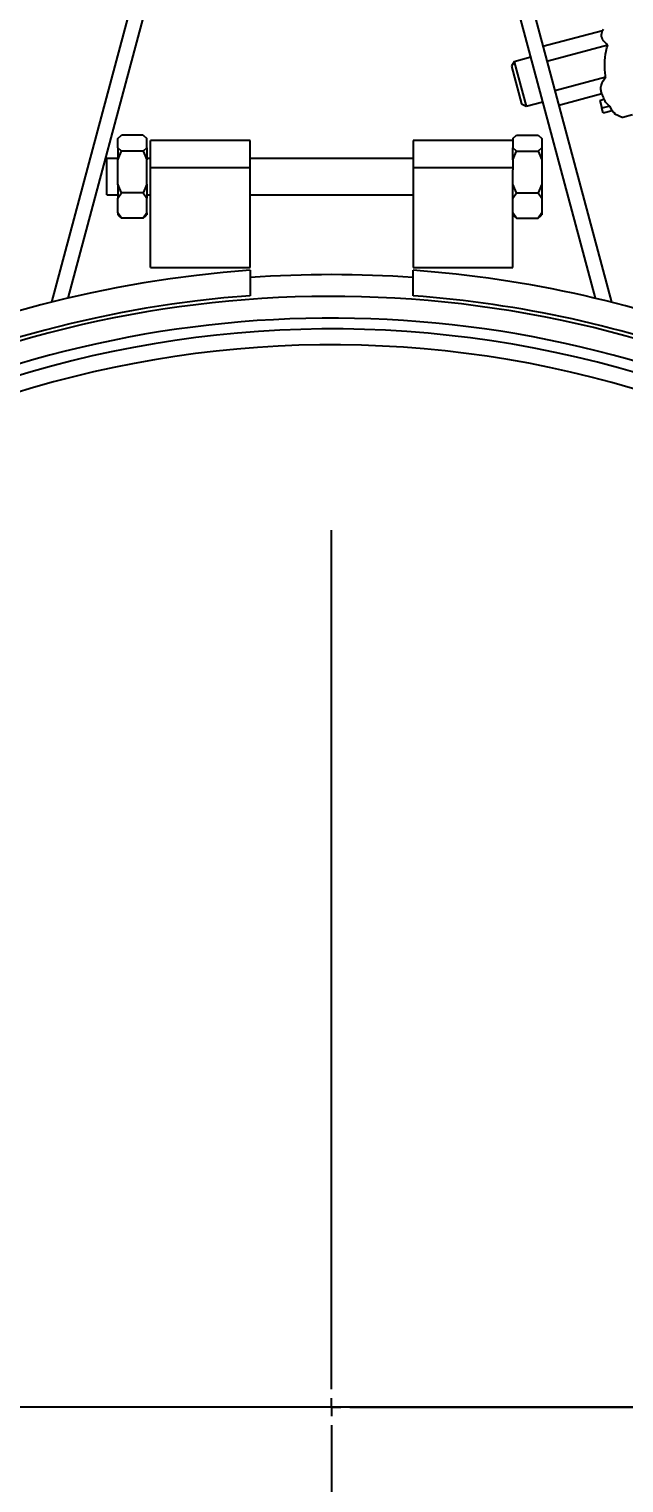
# Model space of a CAD drawing. Header units: millimetres. Extents: x 118006 to 124636, y -130611 to -125922.
# Drawn here: x 119125 to 119289.1, y -129083.2 to -128682.1 of the extents above; entities that cross this region are included whole.
import ezdxf

# ---------------------------------------------------------------- set-up
doc = ezdxf.new("R2010")
doc.units = ezdxf.units.MM
doc.header["$LTSCALE"] = 13
doc.linetypes.add('CENTERX2', pattern=[101.6, 63.5, -12.7, 12.7, -12.7])
for name, color, linetype in [('中心符号线', 7, 'CENTERX2'), ('几何体', 7, 'Continuous'), ('尺寸', 3, 'Continuous')]:
    doc.layers.add(name, color=color, linetype=linetype)
doc.layers.add('标注、文本', color=3, linetype='Continuous', lineweight=25)
doc.styles.add('SLDTEXTSTYLE0', font='hyswlongfangsong.ttf')
doc.dimstyles.new('SLDDIMSTYLE0', dxfattribs={"dimtxt": 50, "dimasz": 40.8, "dimexe": 0, "dimexo": 0.0625, "dimgap": 12.5, "dimtad": 2, "dimdec": 0, "dimrnd": 1e-09, "dimzin": 12, "dimdsep": 46, "dimtxsty": 'SLDTEXTSTYLE0', "dimsah": 1, "dimcen": 0.09, "dimadec": 0, "dimazin": 3, "dimtfac": 1, "dimtdec": 0, "dimtmove": 0, "dimatfit": 0, "dimfxl": 1, "dimfrac": 2, "dimtolj": 1, "dimtzin": 12, "dimarcsym": 0})

# ---------------------------------------------------------------- blocks, each defined once
blk = doc.blocks.new('SW_CENTERMARKSYMBOL_0')
at = {"layer": '中心符号线', "color": 0}
for p, q in [((0, 5), (0, 242)), ((-5, 0), (-242, 0)), ((0, 0), (-2.5, 0)), ((0, 0), (0, 2.5)), ((0, 0), (0, -2.5)), ((0, 0), (2.5, 0)), ((5, 0), (242, 0)), ((0, -5), (0, -242))]:
    blk.add_line(p, q, dxfattribs=at)
blk = doc.blocks.new('*D41')
at = {"layer": 'Defpoints', "color": 0, "transparency": 16777216}
for p in [(119245.79, -128648.06), (119338.73, -129566.79), (119813.97, -129566.79)]:
    blk.add_point(p, dxfattribs=at)
at = {"layer": '尺寸', "color": 0, "lineweight": -2, "transparency": 16777216}
for p, q in [((119245.85, -128648.06), (119813.97, -128648.06)), ((119813.97, -128688.86), (119813.97, -129525.99)), ((119338.79, -129566.79), (119813.97, -129566.79))]:
    blk.add_line(p, q, dxfattribs=at)
at = {"layer": '尺寸', "color": 0, "transparency": 16777216}
for points in [[(119807.17, -128688.86), (119820.77, -128688.86), (119813.97, -128648.06)], [(119807.17, -129525.99), (119820.77, -129525.99), (119813.97, -129566.79)]]:
    blk.add_solid(points, dxfattribs=at)
at = {"layer": '尺寸', "color": 0, "transparency": 16777216, "insert": (119851.47, -129107.43), "char_height": 50, "attachment_point": 5, "rotation": 90, "style": 'SLDTEXTSTYLE0'}
blk.add_mtext('\\A1;919', dxfattribs=at)
blk = doc.blocks.new('*D42')
at = {"layer": 'Defpoints', "color": 0, "transparency": 16777216}
for p in [(119695.97, -128532.98), (118720.97, -129062.32), (119695.97, -129062.32)]:
    blk.add_point(p, dxfattribs=at)
at = {"layer": '尺寸', "color": 0, "lineweight": -2, "transparency": 16777216}
for p, q in [((118720.97, -129062.25), (118720.97, -128532.98)), ((118761.77, -128532.98), (119655.17, -128532.98)), ((119695.97, -129062.25), (119695.97, -128532.98))]:
    blk.add_line(p, q, dxfattribs=at)
at = {"layer": '尺寸', "color": 0, "transparency": 16777216}
for points in [[(118761.77, -128526.18), (118761.77, -128539.78), (118720.97, -128532.98)], [(119655.17, -128526.18), (119655.17, -128539.78), (119695.97, -128532.98)]]:
    blk.add_solid(points, dxfattribs=at)
at = {"layer": '尺寸', "color": 0, "transparency": 16777216, "insert": (119208.47, -128495.48), "char_height": 50, "attachment_point": 5, "style": 'SLDTEXTSTYLE0'}
blk.add_mtext('\\A1;975', dxfattribs=at)

msp = doc.modelspace()

# ---------------------------------------------------------------- linework, layer by layer
at = {"layer": '几何体'}
for p, q in [((119131.26, -128757.44), (119158.97, -128654.03)), ((119162.83, -128655.06), (119135.69, -128756.35)), ((119281.26, -128756.35), (119254.11, -128655.06)), ((119257.98, -128654.03), (119285.69, -128757.44)), ((119266.77, -128686.82), (119283.21, -128682.42)), ((119267.85, -128690.88), (119284.7, -128686.37)), ((119258.82, -128691.08), (119258.06, -128692.31)), ((119263.43, -128689.84), (119258.82, -128691.08)), ((119258.82, -128691.08), (119262.11, -128703.35)), ((119258.06, -128692.31), (119260.83, -128702.66)), ((119270.03, -128699), (119284.08, -128695.23)), ((119260.83, -128702.66), (119262.11, -128703.35)), ((119262.11, -128703.35), (119266.72, -128702.11)), ((119271.12, -128703.06), (119282.98, -128699.88)), ((119282.43, -128701.73), (119283.6, -128701.41)), ((119282.43, -128701.73), (119283.02, -128703.91)), ((119285.19, -128703.33), (119283.02, -128703.91)), ((119285.91, -128704.49), (119285.19, -128703.33)), ((119283.36, -128705.18), (119283.02, -128703.91)), ((119283.36, -128705.18), (119285.91, -128704.49)), ((119285.91, -128704.49), (119286.24, -128704.97)), ((119286.24, -128704.97), (119286.29, -128704.96)), ((119286.29, -128704.96), (119286.64, -128705.46)), ((119286.64, -128705.46), (119288.77, -128706.43)), ((119291.48, -128705.71), (119288.77, -128706.43)), ((119149.47, -128712.29), (119150.47, -128711.37)), ((119156.47, -128711.37), (119150.47, -128711.37)), ((119156.47, -128711.37), (119157.47, -128712.29)), ((119258.47, -128712.29), (119259.47, -128711.37)), ((119259.47, -128711.37), (119265.47, -128711.37)), ((119265.47, -128711.37), (119266.47, -128712.29)), ((119149.75, -128712), (119149.47, -128712.27)), ((119149.47, -128712.27), (119149.47, -128712.29)), ((119149.47, -128714.86), (119149.47, -128712.29)), ((119150.47, -128715.78), (119149.47, -128714.86)), ((119149.47, -128714.86), (119149.47, -128718.18)), ((119157.47, -128714.86), (119156.47, -128715.78)), ((119157.47, -128712.27), (119157.2, -128712)), ((119157.47, -128712.27), (119157.47, -128712.29)), ((119157.47, -128714.86), (119157.47, -128712.29)), ((119157.47, -128714.86), (119157.47, -128718.18)), ((119185.97, -128712.82), (119158.47, -128712.82)), ((119158.47, -128720.25), (119158.47, -128712.82)), ((119185.97, -128720.25), (119185.97, -128712.82)), ((119258.47, -128712.82), (119230.97, -128712.82)), ((119230.97, -128712.82), (119230.97, -128720.25)), ((119258.75, -128712), (119258.47, -128712.27)), ((119258.47, -128712.29), (119258.47, -128712.27)), ((119258.47, -128712.29), (119258.47, -128714.86)), ((119259.47, -128715.78), (119258.47, -128714.86)), ((119258.47, -128718.18), (119258.47, -128714.86)), ((119266.47, -128714.86), (119265.47, -128715.78)), ((119266.47, -128712.27), (119266.2, -128712)), ((119266.47, -128712.27), (119266.47, -128712.29)), ((119266.47, -128712.29), (119266.47, -128714.86)), ((119266.47, -128714.86), (119266.47, -128718.18)), ((119149.47, -128717.82), (119146.47, -128717.82)), ((119146.47, -128724.73), (119146.47, -128717.82)), ((119149.47, -128718.18), (119150.47, -128715.78)), ((119149.47, -128724.83), (119149.47, -128718.18)), ((119156.47, -128715.78), (119150.47, -128715.78)), ((119156.47, -128715.78), (119157.47, -128718.18)), ((119158.47, -128717.82), (119157.47, -128717.82)), ((119157.47, -128724.83), (119157.47, -128718.18)), ((119230.97, -128717.82), (119185.97, -128717.82)), ((119258.47, -128718.18), (119259.47, -128715.78)), ((119258.47, -128718.18), (119258.47, -128720.87)), ((119259.47, -128715.78), (119265.47, -128715.78)), ((119265.47, -128715.78), (119266.47, -128718.18)), ((119266.47, -128718.18), (119266.47, -128724.83)), ((119158.47, -128720.25), (119185.97, -128720.25)), ((119158.47, -128747.82), (119158.47, -128720.25)), ((119185.97, -128747.82), (119185.97, -128720.25)), ((119230.97, -128720.25), (119258.47, -128720.25)), ((119230.97, -128720.25), (119230.97, -128747.82)), ((119258.47, -128747.82), (119258.47, -128720.87)), ((119146.47, -128727.82), (119146.47, -128724.73)), ((119150.47, -128727.23), (119149.47, -128724.83)), ((119149.47, -128724.83), (119149.47, -128728.7)), ((119149.47, -128728.7), (119150.47, -128727.23)), ((119156.47, -128727.23), (119150.47, -128727.23)), ((119157.47, -128724.83), (119156.47, -128727.23)), ((119156.47, -128727.23), (119157.47, -128728.7)), ((119157.47, -128724.83), (119157.47, -128728.7)), ((119259.47, -128727.23), (119258.47, -128724.83)), ((119258.47, -128728.7), (119259.47, -128727.23)), ((119259.47, -128727.23), (119265.47, -128727.23)), ((119266.47, -128724.83), (119265.47, -128727.23)), ((119265.47, -128727.23), (119266.47, -128728.7)), ((119266.47, -128724.83), (119266.47, -128728.7)), ((119146.47, -128727.82), (119149.47, -128727.82)), ((119149.47, -128732.79), (119149.47, -128728.7)), ((119157.47, -128727.82), (119158.47, -128727.82)), ((119157.47, -128732.79), (119157.47, -128728.7)), ((119185.97, -128727.82), (119230.97, -128727.82)), ((119266.47, -128728.7), (119266.47, -128732.79)), ((119150.47, -128734.26), (119149.47, -128732.79)), ((119149.47, -128732.79), (119149.47, -128733.36)), ((119149.47, -128733.36), (119149.75, -128733.64)), ((119149.77, -128733.62), (119150.47, -128734.26)), ((119156.47, -128734.26), (119150.47, -128734.26)), ((119157.47, -128732.79), (119156.47, -128734.26)), ((119156.47, -128734.26), (119157.17, -128733.62)), ((119157.2, -128733.64), (119157.47, -128733.36)), ((119157.47, -128732.79), (119157.47, -128733.36)), ((119259.47, -128734.26), (119258.47, -128732.79)), ((119258.47, -128733.36), (119258.75, -128733.64)), ((119258.77, -128733.62), (119259.47, -128734.26)), ((119259.47, -128734.26), (119265.47, -128734.26)), ((119266.47, -128732.79), (119265.47, -128734.26)), ((119265.47, -128734.26), (119266.17, -128733.62)), ((119266.2, -128733.64), (119266.47, -128733.36)), ((119266.47, -128732.79), (119266.47, -128733.36)), ((119158.47, -128747.82), (119185.97, -128747.82)), ((119185.97, -128748.62), (119185.97, -128755.64)), ((119230.97, -128747.82), (119258.47, -128747.82)), ((119230.97, -128755.64), (119230.97, -128748.62))]:
    msp.add_line(p, q, dxfattribs=at)
for centre, radius, start, end in [((119305.96, -128691.45), 24.48, 157.4527, 158.3783), ((119305.96, -128691.45), 24.48, 200.1389, 204.0137), ((119208.47, -129062.32), 314.5, 94.1026, 66.3224), ((119208.47, -129062.32), 312.5, 85.8711, 94.1289), ((119208.47, -129062.32), 314.5, 68.5427, 85.8974), ((119208.47, -129062.32), 307.5, 94.1961, 67.1718), ((119208.47, -129062.32), 306.5, 69.366, 180), ((119208.47, -129062.32), 307.5, 69.286, 85.8039), ((119208.47, -129062.32), 300.5, 69.7712, 180), ((119208.47, -129062.32), 297.5, 69.9146, 0), ((119208.47, -129062.32), 293.12, 70.0496, 0), ((119208.47, -129062.32), 306.5, 180, 67.276), ((119208.47, -129062.32), 300.5, 180, 67.7775)]:
    msp.add_arc(centre, radius, start, end, dxfattribs=at)
for points, knots in [([(119284.7, -128686.37), (119284.38, -128686.16), (119283.75, -128685.73), (119283.03, -128684.7), (119282.83, -128683.56), (119283.12, -128682.68), (119283.21, -128682.42)], [0, 0, 0, 0, 0.214086, 0.435803, 0.830268, 1, 1, 1, 1]), ([(119284.08, -128695.23), (119284.06, -128695.13), (119283.87, -128693.93), (119283.73, -128691.56), (119284.03, -128688.67), (119284.52, -128686.97), (119284.7, -128686.37)], [0, 0, 0, 0, 0.035818, 0.407615, 0.790949, 1, 1, 1, 1]), ([(119282.98, -128699.88), (119282.88, -128699.5), (119282.68, -128698.71), (119282.87, -128697.15), (119283.62, -128695.97), (119284.08, -128695.23)], [0, 0, 0, 0, 0.269924, 0.547591, 1, 1, 1, 1]), ([(119285.19, -128703.33), (119284.85, -128703.04), (119284.16, -128702.47), (119283.79, -128701.77), (119283.6, -128701.41)], [0, 0, 0, 0, 0.493971, 1, 1, 1, 1])]:
    msp.add_open_spline(points, degree=3, knots=knots, dxfattribs=at)
at = {"layer": '标注、文本'}
msp.add_line((119695.97, -129062.32), (118714.43, -129062.32), dxfattribs=at)
msp.add_arc((119208.47, -129062.32), 487.5, 254.4417, 19.8995, dxfattribs=at)

# ---------------------------------------------------------------- block references
at = {"layer": '中心符号线'}
msp.add_blockref('SW_CENTERMARKSYMBOL_0', (119208.47, -129062.32), dxfattribs=at)

# ---------------------------------------------------------------- dimensions: what is measured, and where the dimension line sits
at = {"layer": '尺寸'}
dim = msp.add_linear_dim(base=(119695.97, -128532.98), p1=(118720.97, -129062.32), p2=(119695.97, -129062.32), dimstyle='SLDDIMSTYLE0', dxfattribs=at)
dim.commit()
dim.dimension.update_dxf_attribs({"geometry": '*D42', "text_midpoint": (119208.47, -128495.48)})
dim = msp.add_linear_dim(base=(119813.97, -129566.79), p1=(119245.79, -128648.06), p2=(119338.73, -129566.79), angle=90, dimstyle='SLDDIMSTYLE0', dxfattribs=at)
dim.commit()
dim.dimension.update_dxf_attribs({"geometry": '*D41', "text_midpoint": (119851.47, -129107.43)})

doc.saveas('drawing.dxf')
